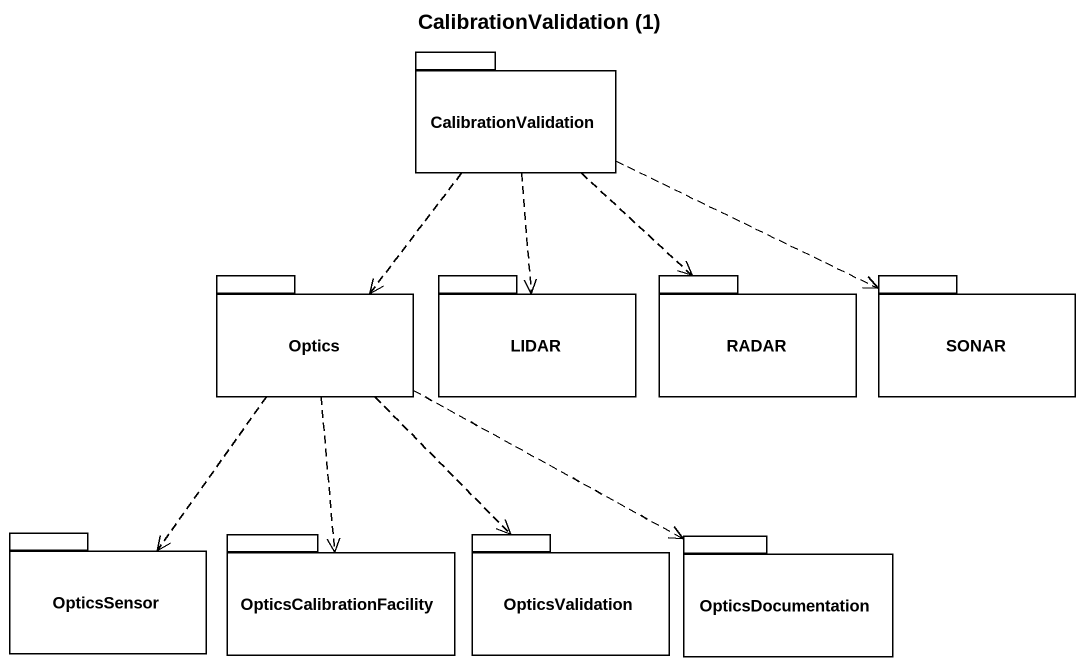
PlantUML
@startuml
title CalibrationValidation (1)
package CalibrationValidation {
}
package Optics {
}
package LIDAR {
}
package RADAR {
}
package SONAR {
}
package OpticsSensor {
}
package OpticsCalibrationFacility {
}
package OpticsValidation {
}
package OpticsDocumentation {
}
CalibrationValidation ..> Optics
CalibrationValidation ..> LIDAR
CalibrationValidation ..> RADAR
CalibrationValidation .right.> SONAR
Optics ..> OpticsSensor
Optics ..> OpticsCalibrationFacility
Optics ..> OpticsValidation
Optics .right.> OpticsDocumentation
@enduml
